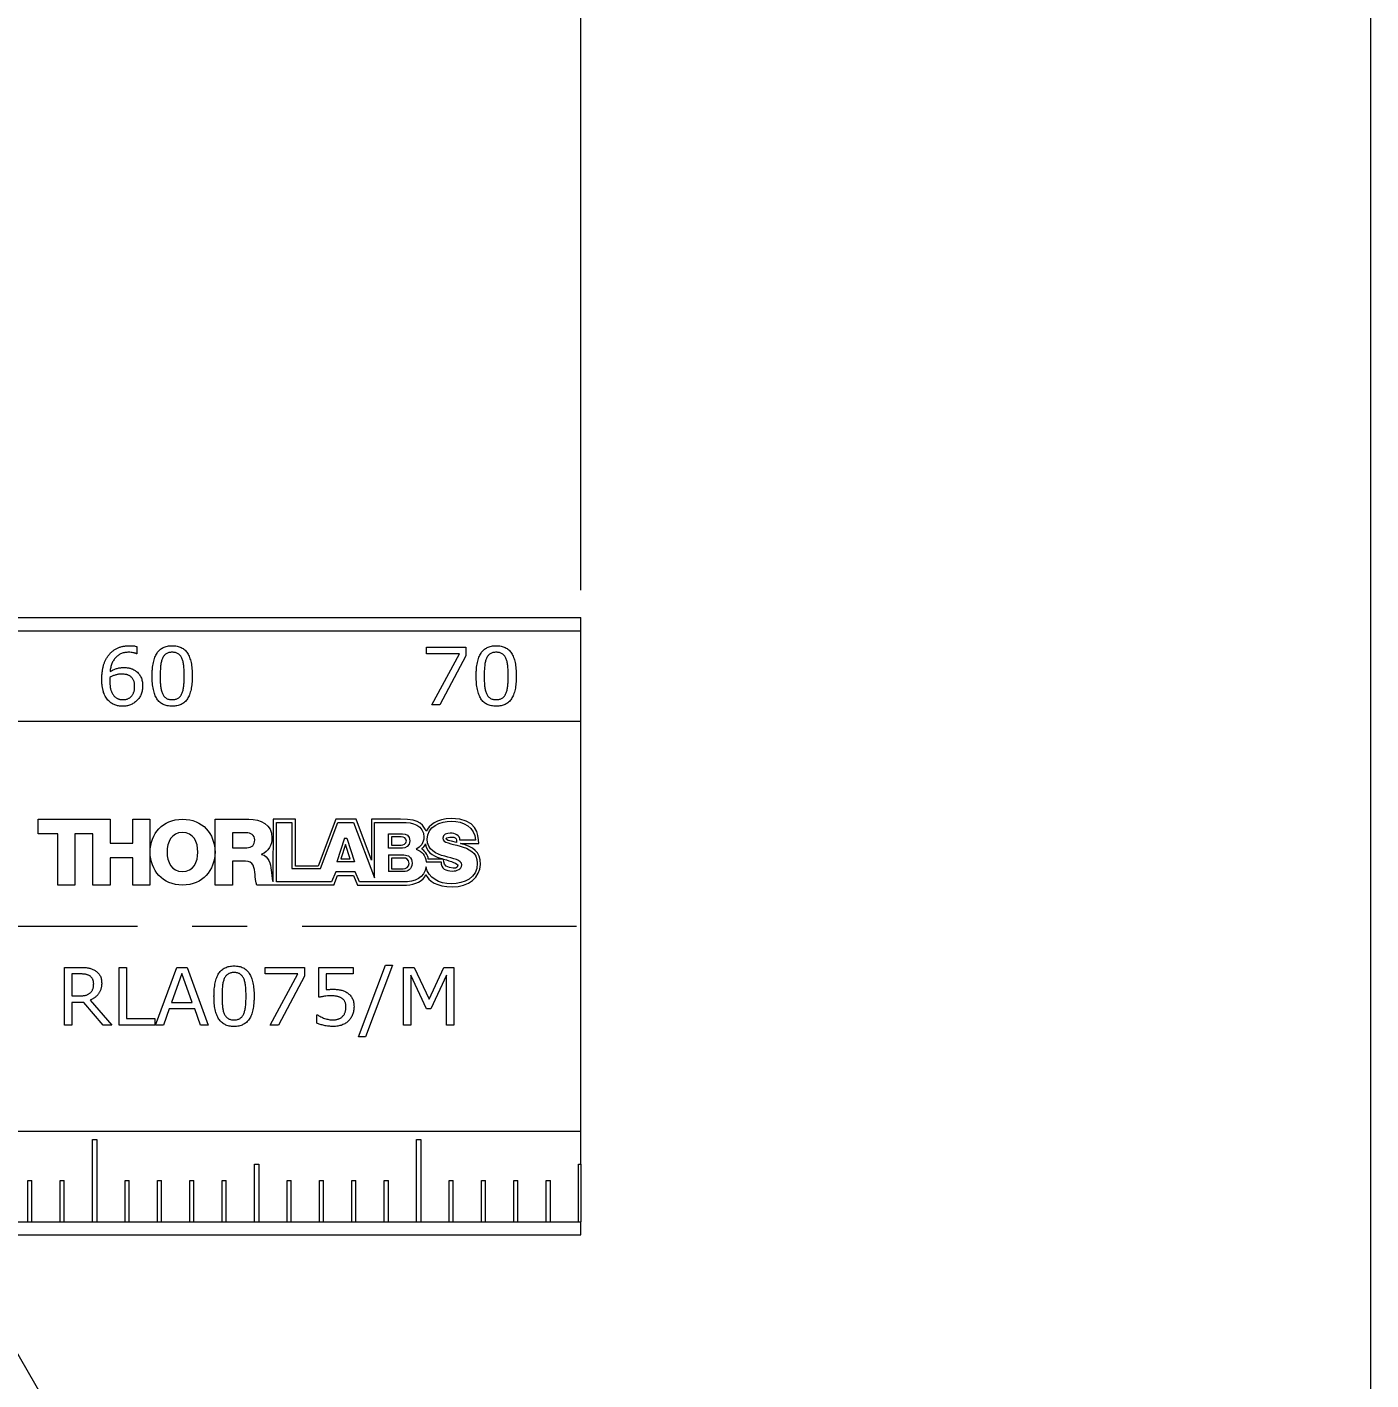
# Model space of a CAD drawing. Header units: millimetres. Extents: x 2 to 278, y 1 to 215.
# Drawn here: x 215.8 to 278, y 63.5 to 126.1 of the extents above; entities that cross this region are included whole.
import ezdxf

# ---------------------------------------------------------------- set-up
doc = ezdxf.new("R2010")
doc.units = ezdxf.units.MM
doc.linetypes.add('CENTERX2', pattern=[20.32, 12.7, -2.54, 2.54, -2.54])
doc.styles.add('SLDTEXTSTYLE0', font='TXT', dxfattribs={"width": 0.75})
doc.dimstyles.new('SLDDIMSTYLE0', dxfattribs={"dimtxt": 2.116667, "dimasz": 3.175, "dimexe": 0, "dimexo": 0.0625, "dimgap": 0.529167, "dimtad": 0, "dimtih": 1, "dimtoh": 1, "dimdec": 1, "dimlfac": 0.666667, "dimrnd": 1e-09, "dimzin": 4, "dimdsep": 46, "dimtxsty": 'SLDTEXTSTYLE0', "dimsah": 1, "dimcen": 0.09, "dimadec": 0, "dimazin": 1, "dimtfac": 1, "dimtdec": 1, "dimtofl": 0, "dimtmove": 0, "dimatfit": 3, "dimfxl": 1, "dimfrac": 2, "dimtolj": 1, "dimtzin": 12, "dimarcsym": 0})
doc.dimstyles.new('SLDDIMSTYLE1', dxfattribs={"dimtxt": 2.116667, "dimasz": 3.175, "dimexe": 0, "dimexo": 0.0625, "dimgap": 0.529167, "dimtad": 0, "dimtih": 1, "dimtoh": 1, "dimdec": 1, "dimlfac": 0.666667, "dimrnd": 1e-09, "dimzin": 12, "dimdsep": 46, "dimtxsty": 'SLDTEXTSTYLE0', "dimsah": 1, "dimcen": 0, "dimadec": 0, "dimazin": 3, "dimtfac": 1, "dimtdec": 1, "dimtofl": 0, "dimtmove": 0, "dimatfit": 3, "dimfxl": 1, "dimfrac": 2, "dimtolj": 1, "dimtzin": 12, "dimarcsym": 0})

# ---------------------------------------------------------------- blocks, each defined once
blk = doc.blocks.new('_D_2')
at = {"color": 7, "linetype": 'Continuous', "lineweight": 0}
for p, q in [((128.907, 100.072), (128.907, 134.58)), ((241.407, 100.072), (241.407, 134.58)), ((128.907, 132.802), (177.786, 132.802)), ((180.742, 132.802), (180.313, 132.802)), ((180.313, 132.802), (180.313, 129.439)), ((189.572, 132.802), (190.001, 132.802)), ((190.001, 132.802), (190.001, 129.439)), ((241.407, 132.802), (192.528, 132.802)), ((180.313, 129.439), (180.742, 129.439)), ((190.001, 129.439), (189.572, 129.439))]:
    blk.add_line(p, q, dxfattribs=at)
for points in [[(128.907, 132.802), (132.082, 132.294), (132.082, 133.31)], [(241.407, 132.802), (238.232, 133.31), (238.232, 132.294)]]:
    blk.add_solid(points, dxfattribs=at)
at = {"color": 7, "linetype": 'Continuous', "lineweight": 0, "char_height": 2.1167, "attachment_point": 1, "style": 'SLDTEXTSTYLE0'}
for s, insert in [('75.0mm', (179.775, 135.96)), ('2.95in', (181.278, 132.167))]:
    blk.add_mtext(s, dxfattribs=dict(at, insert=insert))
blk = doc.blocks.new('_D_4')
at = {"color": 7, "linetype": 'Continuous', "lineweight": 0}
for p, q in [((206.431, 80.142), (217.517, 60.941)), ((217.517, 60.941), (221.327, 60.941))]:
    blk.add_line(p, q, dxfattribs=at)
blk.add_solid([(206.431, 80.142), (207.579, 77.139), (208.458, 77.647)], dxfattribs=at)
at = {"color": 7, "linetype": 'Continuous', "lineweight": 0, "attachment_point": 1, "style": 'SLDTEXTSTYLE0'}
for s, insert, char_height in [('COUNTERBORE FOR USE WITH', (222.121, 61.987), 2.11667), ('M6 [1/4in] CAP SCREW', (222.121, 58.624), 2.11667), ('2 PLACES', (222.121, 55.261), 2.1167)]:
    blk.add_mtext(s, dxfattribs=dict(at, insert=insert, char_height=char_height))

msp = doc.modelspace()

# ---------------------------------------------------------------- linework, layer by layer
at = {"color": 7, "linetype": 'Continuous', "lineweight": 0}
for p, q in [((277.989, 0.903), (277.989, 214.645)), ((128.907, 98.802), (241.407, 98.802)), ((241.407, 98.192), (241.407, 98.802)), ((128.907, 98.192), (241.407, 98.192)), ((241.407, 94.001), (241.407, 98.192)), ((220.859, 97.126), (220.842, 97.126)), ((220.859, 97.458), (220.859, 97.126)), ((234.272, 97.43), (236.095, 97.43)), ((234.272, 97.126), (234.272, 97.43)), ((235.795, 97.126), (234.272, 97.126)), ((234.509, 94.763), (235.795, 97.126)), ((236.095, 97.43), (236.095, 97.025)), ((236.095, 97.025), (234.893, 94.763)), ((234.893, 94.763), (234.509, 94.763)), ((128.907, 94.001), (241.407, 94.001)), ((241.407, 75.027), (241.407, 94.001)), ((216.286, 89.467), (219.621, 89.467)), ((216.286, 88.784), (216.286, 89.467)), ((219.621, 89.467), (219.621, 88.357)), ((220.671, 89.467), (221.468, 89.467)), ((220.671, 88.357), (220.671, 89.467)), ((221.468, 89.467), (221.468, 86.419)), ((224.484, 89.467), (226.045, 89.467)), ((224.484, 86.419), (224.484, 89.467)), ((227.163, 89.467), (227.161, 86.562)), ((228.199, 89.467), (227.163, 89.467)), ((227.323, 86.566), (227.323, 89.316)), ((227.323, 89.316), (228.041, 89.316)), ((228.041, 89.316), (228.041, 87.188)), ((228.199, 87.296), (228.199, 89.467)), ((230.075, 89.467), (229.256, 87.296)), ((229.361, 87.188), (230.162, 89.316)), ((231.017, 89.467), (230.075, 89.467)), ((230.162, 89.316), (230.891, 89.316)), ((230.891, 89.316), (231.863, 86.752)), ((231.72, 87.569), (231.017, 89.467)), ((233.066, 89.467), (231.72, 89.467)), ((231.72, 89.467), (231.72, 87.569)), ((231.863, 86.752), (231.863, 89.316)), ((231.863, 89.316), (233.151, 89.316)), ((217.199, 88.784), (216.286, 88.784)), ((217.199, 86.419), (217.199, 88.784)), ((217.996, 88.784), (217.996, 86.419)), ((218.823, 88.784), (217.996, 88.784)), ((218.823, 86.419), (218.823, 88.784)), ((219.621, 88.357), (220.671, 88.357)), ((225.282, 88.834), (225.282, 88.147)), ((225.916, 88.834), (225.282, 88.834)), ((230.476, 88.592), (230.116, 87.491)), ((230.525, 88.302), (230.309, 87.637)), ((230.476, 88.592), (230.588, 88.592)), ((230.733, 87.637), (230.525, 88.302)), ((230.588, 88.592), (230.936, 87.491)), ((232.517, 88.797), (233.155, 88.797)), ((232.517, 88.131), (232.517, 88.797)), ((232.656, 88.651), (232.656, 88.267)), ((233.102, 88.651), (232.656, 88.651)), ((236.53, 88.49), (235.812, 88.49)), ((235.844, 88.339), (236.684, 88.342)), ((219.621, 87.674), (219.621, 86.419)), ((220.671, 87.674), (219.621, 87.674)), ((220.671, 86.419), (220.671, 87.674)), ((225.282, 88.147), (225.95, 88.147)), ((226.636, 87.845), (226.636, 87.837)), ((233.155, 88.131), (232.517, 88.131)), ((232.517, 87.813), (233.226, 87.813)), ((232.517, 87.813), (232.517, 87.045)), ((232.653, 87.67), (232.653, 87.176)), ((233.185, 87.67), (232.653, 87.67)), ((232.656, 88.267), (233.102, 88.267)), ((225.282, 87.529), (225.282, 86.419)), ((225.886, 87.529), (225.282, 87.529)), ((228.041, 87.188), (229.361, 87.188)), ((229.256, 87.296), (228.199, 87.296)), ((230.936, 87.491), (230.116, 87.491)), ((230.309, 87.637), (230.733, 87.637)), ((233.226, 87.045), (232.517, 87.045)), ((232.653, 87.176), (233.185, 87.176)), ((234.255, 87.495), (234.941, 87.495)), ((235.042, 87.623), (234.348, 87.623)), ((217.996, 86.419), (217.199, 86.419)), ((219.621, 86.419), (218.823, 86.419)), ((221.468, 86.419), (220.671, 86.419)), ((225.282, 86.419), (224.484, 86.419)), ((229.974, 86.419), (226.422, 86.419)), ((229.869, 86.566), (227.323, 86.566)), ((230.078, 87.029), (229.869, 86.566)), ((229.974, 86.419), (230.155, 86.869)), ((230.968, 87.029), (230.078, 87.029)), ((230.155, 86.869), (230.894, 86.869)), ((230.894, 86.869), (231.068, 86.419)), ((231.173, 86.562), (230.968, 87.029)), ((231.068, 86.419), (233.344, 86.419)), ((233.186, 86.562), (231.173, 86.562)), ((231.115, 79.402), (232.371, 82.711)), ((232.702, 82.711), (231.441, 79.402)), ((232.371, 82.711), (232.702, 82.711)), ((217.51, 82.609), (218.246, 82.609)), ((217.51, 79.942), (217.51, 82.609)), ((217.848, 82.305), (217.848, 81.293)), ((218.261, 82.305), (217.848, 82.305)), ((220.042, 82.609), (220.38, 82.609)), ((220.042, 79.942), (220.042, 82.609)), ((220.38, 82.609), (220.38, 80.246)), ((221.73, 79.942), (222.708, 82.609)), ((222.946, 82.329), (222.462, 80.989)), ((222.708, 82.609), (223.183, 82.609)), ((223.427, 80.989), (222.946, 82.329)), ((223.183, 82.609), (224.161, 79.942)), ((226.794, 82.609), (228.617, 82.609)), ((226.794, 82.305), (226.794, 82.609)), ((228.317, 82.305), (226.794, 82.305)), ((227.03, 79.942), (228.317, 82.305)), ((228.617, 82.204), (227.414, 79.942)), ((228.617, 82.609), (228.617, 82.204)), ((229.292, 82.609), (230.879, 82.609)), ((229.292, 81.225), (229.292, 82.609)), ((229.63, 82.305), (229.63, 81.582)), ((230.879, 82.305), (229.63, 82.305)), ((230.879, 82.609), (230.879, 82.305)), ((233.208, 82.609), (233.695, 82.609)), ((233.208, 79.942), (233.208, 82.609)), ((233.546, 82.242), (233.546, 79.942)), ((234.267, 80.685), (233.546, 82.242)), ((233.695, 82.609), (234.392, 81.131)), ((234.392, 81.131), (235.065, 82.609)), ((235.2, 82.242), (234.474, 80.685)), ((235.065, 82.609), (235.538, 82.609)), ((235.2, 79.942), (235.2, 82.242)), ((235.538, 82.609), (235.538, 79.942)), ((217.848, 81.293), (218.203, 81.293)), ((217.848, 80.989), (217.848, 79.942)), ((218.405, 80.989), (217.848, 80.989)), ((219.298, 79.942), (218.405, 80.989)), ((218.699, 81.095), (219.705, 79.942)), ((222.462, 80.989), (223.427, 80.989)), ((220.38, 80.246), (221.696, 80.246)), ((221.696, 80.246), (221.696, 79.942)), ((222.353, 80.685), (222.09, 79.942)), ((223.538, 80.685), (222.353, 80.685)), ((223.801, 79.942), (223.538, 80.685)), ((229.191, 80.415), (229.216, 80.415)), ((229.191, 80.033), (229.191, 80.415)), ((234.474, 80.685), (234.267, 80.685)), ((217.848, 79.942), (217.51, 79.942)), ((219.705, 79.942), (219.298, 79.942)), ((221.696, 79.942), (220.042, 79.942)), ((222.09, 79.942), (221.73, 79.942)), ((224.161, 79.942), (223.801, 79.942)), ((227.414, 79.942), (227.03, 79.942)), ((233.546, 79.942), (233.208, 79.942)), ((235.538, 79.942), (235.2, 79.942)), ((231.441, 79.402), (231.115, 79.402)), ((128.907, 75.027), (241.407, 75.027)), ((218.812, 74.646), (219.002, 74.646)), ((218.812, 70.836), (218.812, 74.646)), ((219.002, 74.646), (219.002, 70.836)), ((233.812, 74.646), (234.002, 74.646)), ((233.812, 70.836), (233.812, 74.646)), ((234.002, 74.646), (234.002, 70.836)), ((241.407, 73.503), (241.407, 75.027)), ((226.312, 73.503), (226.502, 73.503)), ((226.312, 70.836), (226.312, 73.503)), ((226.502, 73.503), (226.502, 70.836)), ((241.312, 73.503), (241.407, 73.503)), ((241.312, 70.836), (241.312, 73.503)), ((241.407, 73.503), (241.407, 70.836)), ((215.812, 72.741), (216.002, 72.741)), ((215.812, 70.836), (215.812, 72.741)), ((216.002, 70.836), (216.002, 72.741)), ((217.312, 72.741), (217.502, 72.741)), ((217.312, 70.836), (217.312, 72.741)), ((217.502, 70.836), (217.502, 72.741)), ((220.312, 72.741), (220.502, 72.741)), ((220.312, 70.836), (220.312, 72.741)), ((220.502, 70.836), (220.502, 72.741)), ((221.812, 72.741), (222.002, 72.741)), ((221.812, 70.836), (221.812, 72.741)), ((222.002, 70.836), (222.002, 72.741)), ((223.312, 72.741), (223.502, 72.741)), ((223.312, 70.836), (223.312, 72.741)), ((223.502, 70.836), (223.502, 72.741)), ((224.812, 72.741), (225.002, 72.741)), ((224.812, 70.836), (224.812, 72.741)), ((225.002, 70.836), (225.002, 72.741)), ((227.812, 72.741), (228.002, 72.741)), ((227.812, 70.836), (227.812, 72.741)), ((228.002, 70.836), (228.002, 72.741)), ((229.312, 72.741), (229.502, 72.741)), ((229.312, 70.836), (229.312, 72.741)), ((229.502, 70.836), (229.502, 72.741)), ((230.812, 72.741), (231.002, 72.741)), ((230.812, 70.836), (230.812, 72.741)), ((231.002, 70.836), (231.002, 72.741)), ((232.312, 72.741), (232.502, 72.741)), ((232.312, 70.836), (232.312, 72.741)), ((232.502, 70.836), (232.502, 72.741)), ((235.312, 72.741), (235.502, 72.741)), ((235.312, 70.836), (235.312, 72.741)), ((235.502, 70.836), (235.502, 72.741)), ((236.812, 72.741), (237.002, 72.741)), ((236.812, 70.836), (236.812, 72.741)), ((237.002, 70.836), (237.002, 72.741)), ((238.312, 72.741), (238.502, 72.741)), ((238.312, 70.836), (238.312, 72.741)), ((238.502, 70.836), (238.502, 72.741)), ((239.812, 72.741), (240.002, 72.741)), ((239.812, 70.836), (239.812, 72.741)), ((240.002, 70.836), (240.002, 72.741)), ((214.502, 70.836), (215.812, 70.836)), ((215.812, 70.836), (216.002, 70.836)), ((216.002, 70.836), (217.312, 70.836)), ((217.312, 70.836), (217.502, 70.836)), ((217.502, 70.836), (218.812, 70.836)), ((218.812, 70.836), (219.002, 70.836)), ((219.002, 70.836), (220.312, 70.836)), ((220.312, 70.836), (220.502, 70.836)), ((220.502, 70.836), (221.812, 70.836)), ((221.812, 70.836), (222.002, 70.836)), ((222.002, 70.836), (223.312, 70.836)), ((223.312, 70.836), (223.502, 70.836)), ((223.502, 70.836), (224.812, 70.836)), ((224.812, 70.836), (225.002, 70.836)), ((225.002, 70.836), (226.312, 70.836)), ((226.312, 70.836), (226.502, 70.836)), ((226.502, 70.836), (227.812, 70.836)), ((227.812, 70.836), (228.002, 70.836)), ((228.002, 70.836), (229.312, 70.836)), ((229.312, 70.836), (229.502, 70.836)), ((229.502, 70.836), (230.812, 70.836)), ((230.812, 70.836), (231.002, 70.836)), ((231.002, 70.836), (232.312, 70.836)), ((232.312, 70.836), (232.502, 70.836)), ((232.502, 70.836), (233.812, 70.836)), ((233.812, 70.836), (234.002, 70.836)), ((234.002, 70.836), (235.312, 70.836)), ((235.312, 70.836), (235.502, 70.836)), ((235.502, 70.836), (236.812, 70.836)), ((236.812, 70.836), (237.002, 70.836)), ((237.002, 70.836), (238.312, 70.836)), ((238.312, 70.836), (238.502, 70.836)), ((238.502, 70.836), (239.812, 70.836)), ((239.812, 70.836), (240.002, 70.836)), ((240.002, 70.836), (241.312, 70.836)), ((241.312, 70.836), (241.407, 70.836)), ((241.407, 70.227), (241.407, 70.836)), ((128.907, 70.227), (241.407, 70.227))]:
    msp.add_line(p, q, dxfattribs=at)
at = {"color": 7, "linetype": 'CENTERX2', "lineweight": 0}
msp.add_line((126.907, 84.514), (243.407, 84.514), dxfattribs=at)
at = {"color": 7, "linetype": 'Continuous', "lineweight": 0}
for points, knots in [([(219.238, 95.936), (219.239, 95.994), (219.241, 96.107), (219.256, 96.271), (219.278, 96.425), (219.311, 96.57), (219.355, 96.705), (219.41, 96.833), (219.476, 96.953), (219.529, 97.027), (219.556, 97.063)], [0, 0, 0, 0, 0.145951, 0.283525, 0.41408, 0.537518, 0.656078, 0.772125, 0.886307, 1, 1, 1, 1]), ([(219.556, 97.063), (219.583, 97.096), (219.637, 97.162), (219.734, 97.247), (219.842, 97.322), (219.94, 97.375), (220.023, 97.411), (220.089, 97.433), (220.158, 97.454), (220.229, 97.469), (220.303, 97.482), (220.379, 97.491), (220.458, 97.497), (220.511, 97.498), (220.538, 97.498)], [0, 0, 0, 0, 0.114787, 0.229803, 0.346445, 0.466768, 0.528506, 0.591253, 0.654928, 0.720409, 0.787199, 0.856326, 0.927068, 1, 1, 1, 1]), ([(220.488, 97.194), (220.457, 97.193), (220.397, 97.192), (220.309, 97.18), (220.225, 97.161), (220.147, 97.135), (220.073, 97.1), (220.004, 97.058), (219.94, 97.009), (219.881, 96.952), (219.827, 96.889), (219.779, 96.82), (219.737, 96.745), (219.702, 96.666), (219.672, 96.581), (219.647, 96.49), (219.629, 96.395), (219.622, 96.329), (219.619, 96.296)], [0, 0, 0, 0, 0.066364, 0.130189, 0.191223, 0.250417, 0.308561, 0.366202, 0.424029, 0.482984, 0.542661, 0.602573, 0.663485, 0.726235, 0.790594, 0.857693, 0.927104, 1, 1, 1, 1]), ([(220.842, 97.126), (220.832, 97.131), (220.812, 97.14), (220.777, 97.151), (220.737, 97.162), (220.674, 97.177), (220.591, 97.191), (220.522, 97.193), (220.488, 97.194)], [0, 0, 0, 0, 0.084171, 0.184143, 0.300418, 0.433639, 0.71554, 1, 1, 1, 1]), ([(220.538, 97.498), (220.555, 97.498), (220.587, 97.497), (220.634, 97.496), (220.675, 97.493), (220.726, 97.489), (220.787, 97.478), (220.835, 97.464), (220.859, 97.458)], [0, 0, 0, 0, 0.1560357, 0.2975195, 0.4277959, 0.5437506, 0.7682046, 1, 1, 1, 1]), ([(221.568, 96.095), (221.569, 96.153), (221.57, 96.265), (221.581, 96.427), (221.597, 96.577), (221.622, 96.716), (221.653, 96.843), (221.692, 96.959), (221.738, 97.062), (221.79, 97.155), (221.851, 97.236), (221.919, 97.307), (221.997, 97.365), (222.081, 97.415), (222.174, 97.452), (222.275, 97.478), (222.383, 97.495), (222.458, 97.497), (222.496, 97.498)], [0, 0, 0, 0, 0.090625, 0.17535, 0.254088, 0.327393, 0.395789, 0.459102, 0.517906, 0.573174, 0.625499, 0.676328, 0.726617, 0.777206, 0.828961, 0.882801, 0.939626, 1, 1, 1, 1]), ([(222.496, 97.194), (222.469, 97.193), (222.418, 97.192), (222.344, 97.178), (222.278, 97.156), (222.218, 97.125), (222.165, 97.085), (222.119, 97.035), (222.077, 96.978), (222.056, 96.934), (222.045, 96.912)], [0, 0, 0, 0, 0.141373, 0.271633, 0.394112, 0.510434, 0.625792, 0.743398, 0.867888, 1, 1, 1, 1]), ([(222.496, 97.498), (222.535, 97.497), (222.611, 97.495), (222.72, 97.478), (222.821, 97.451), (222.915, 97.413), (223, 97.364), (223.076, 97.303), (223.145, 97.232), (223.205, 97.15), (223.257, 97.056), (223.302, 96.952), (223.34, 96.836), (223.372, 96.71), (223.395, 96.573), (223.413, 96.425), (223.422, 96.265), (223.424, 96.155), (223.425, 96.098)], [0, 0, 0, 0, 0.061032, 0.118504, 0.173116, 0.225322, 0.276001, 0.32667, 0.377985, 0.430681, 0.486391, 0.54544, 0.608778, 0.67676, 0.749332, 0.827388, 0.910869, 1, 1, 1, 1]), ([(222.945, 96.915), (222.934, 96.937), (222.913, 96.979), (222.873, 97.037), (222.826, 97.085), (222.775, 97.125), (222.716, 97.157), (222.649, 97.179), (222.575, 97.192), (222.523, 97.193), (222.496, 97.194)], [0, 0, 0, 0, 0.130246, 0.252579, 0.370446, 0.485239, 0.600835, 0.723405, 0.855628, 1, 1, 1, 1]), ([(236.568, 96.095), (236.569, 96.153), (236.57, 96.265), (236.581, 96.427), (236.597, 96.577), (236.622, 96.716), (236.653, 96.843), (236.692, 96.959), (236.738, 97.062), (236.79, 97.155), (236.851, 97.236), (236.919, 97.307), (236.997, 97.365), (237.081, 97.415), (237.174, 97.452), (237.275, 97.478), (237.383, 97.495), (237.458, 97.497), (237.496, 97.498)], [0, 0, 0, 0, 0.0906251, 0.1753502, 0.2540883, 0.3273932, 0.3957891, 0.4591016, 0.5179057, 0.5731742, 0.625499, 0.6763276, 0.726617, 0.7772063, 0.8289606, 0.8828006, 0.9396259, 1, 1, 1, 1]), ([(237.496, 97.194), (237.469, 97.193), (237.418, 97.192), (237.344, 97.178), (237.278, 97.156), (237.218, 97.125), (237.165, 97.085), (237.119, 97.035), (237.077, 96.978), (237.056, 96.934), (237.045, 96.912)], [0, 0, 0, 0, 0.1413728, 0.2716333, 0.3941116, 0.5104341, 0.6257923, 0.7433981, 0.8678884, 1, 1, 1, 1]), ([(237.496, 97.498), (237.535, 97.497), (237.611, 97.495), (237.72, 97.478), (237.821, 97.451), (237.915, 97.413), (238, 97.364), (238.076, 97.303), (238.145, 97.232), (238.205, 97.15), (238.257, 97.056), (238.302, 96.952), (238.34, 96.836), (238.372, 96.71), (238.395, 96.573), (238.413, 96.425), (238.422, 96.265), (238.424, 96.155), (238.425, 96.098)], [0, 0, 0, 0, 0.061032, 0.118504, 0.173116, 0.225322, 0.276001, 0.32667, 0.377985, 0.430681, 0.486391, 0.54544, 0.608778, 0.67676, 0.749332, 0.827388, 0.910869, 1, 1, 1, 1]), ([(237.945, 96.915), (237.934, 96.937), (237.913, 96.979), (237.873, 97.037), (237.826, 97.085), (237.775, 97.125), (237.716, 97.157), (237.649, 97.179), (237.575, 97.192), (237.523, 97.193), (237.496, 97.194)], [0, 0, 0, 0, 0.130246, 0.252579, 0.370446, 0.485239, 0.600835, 0.723405, 0.855628, 1, 1, 1, 1]), ([(219.619, 96.296), (219.643, 96.311), (219.692, 96.34), (219.766, 96.377), (219.84, 96.411), (219.914, 96.438), (219.99, 96.46), (220.072, 96.474), (220.159, 96.483), (220.219, 96.484), (220.25, 96.485)], [0, 0, 0, 0, 0.1290102, 0.2538444, 0.373854, 0.4898595, 0.6069426, 0.7311377, 0.861144, 1, 1, 1, 1]), ([(220.25, 96.485), (220.278, 96.485), (220.331, 96.484), (220.408, 96.478), (220.48, 96.468), (220.549, 96.454), (220.615, 96.434), (220.681, 96.405), (220.748, 96.369), (220.791, 96.34), (220.814, 96.325)], [0, 0, 0, 0, 0.137904, 0.267292, 0.389519, 0.504078, 0.617844, 0.738175, 0.864703, 1, 1, 1, 1]), ([(222.045, 96.912), (222.035, 96.888), (222.014, 96.838), (221.992, 96.756), (221.974, 96.664), (221.96, 96.562), (221.951, 96.453), (221.944, 96.338), (221.94, 96.218), (221.94, 96.137), (221.939, 96.095)], [0, 0, 0, 0, 0.092932, 0.195517, 0.308519, 0.432509, 0.565434, 0.704477, 0.849094, 1, 1, 1, 1]), ([(223.053, 96.098), (223.053, 96.142), (223.052, 96.228), (223.048, 96.351), (223.041, 96.465), (223.032, 96.571), (223.019, 96.669), (222.999, 96.758), (222.976, 96.84), (222.955, 96.89), (222.945, 96.915)], [0, 0, 0, 0, 0.159651, 0.308566, 0.446193, 0.573969, 0.692158, 0.802057, 0.904099, 1, 1, 1, 1]), ([(237.045, 96.912), (237.035, 96.888), (237.014, 96.838), (236.992, 96.756), (236.974, 96.664), (236.96, 96.562), (236.951, 96.453), (236.944, 96.338), (236.94, 96.218), (236.94, 96.137), (236.939, 96.095)], [0, 0, 0, 0, 0.092932, 0.195517, 0.308519, 0.432509, 0.565434, 0.704477, 0.849094, 1, 1, 1, 1]), ([(238.053, 96.098), (238.053, 96.142), (238.052, 96.228), (238.048, 96.351), (238.041, 96.465), (238.032, 96.571), (238.019, 96.669), (237.999, 96.758), (237.976, 96.84), (237.955, 96.89), (237.945, 96.915)], [0, 0, 0, 0, 0.159651, 0.308566, 0.446193, 0.573969, 0.692158, 0.802057, 0.904099, 1, 1, 1, 1]), ([(219.56, 94.94), (219.535, 94.966), (219.484, 95.02), (219.42, 95.115), (219.365, 95.222), (219.327, 95.319), (219.302, 95.402), (219.285, 95.469), (219.271, 95.539), (219.259, 95.612), (219.249, 95.689), (219.243, 95.768), (219.239, 95.851), (219.239, 95.907), (219.238, 95.936)], [0, 0, 0, 0, 0.101558, 0.206859, 0.3182337, 0.4357952, 0.497938, 0.5617847, 0.6284372, 0.6970688, 0.768829, 0.8432233, 0.91994, 1, 1, 1, 1]), ([(219.617, 96.033), (219.616, 96.02), (219.614, 95.995), (219.611, 95.955), (219.61, 95.912), (219.61, 95.881), (219.61, 95.864)], [0, 0, 0, 0, 0.233166, 0.453954, 0.69909, 1, 1, 1, 1]), ([(219.61, 95.864), (219.61, 95.841), (219.61, 95.795), (219.613, 95.73), (219.617, 95.668), (219.623, 95.61), (219.632, 95.556), (219.641, 95.505), (219.653, 95.458), (219.671, 95.401), (219.697, 95.337), (219.734, 95.267), (219.776, 95.205), (219.809, 95.17), (219.826, 95.153)], [0, 0, 0, 0, 0.090565, 0.177041, 0.258106, 0.334595, 0.406648, 0.474165, 0.537538, 0.597002, 0.707395, 0.810677, 0.907514, 1, 1, 1, 1]), ([(220.162, 96.181), (220.137, 96.181), (220.088, 96.18), (220.017, 96.173), (219.948, 96.162), (219.882, 96.146), (219.816, 96.125), (219.75, 96.099), (219.683, 96.069), (219.639, 96.046), (219.617, 96.033)], [0, 0, 0, 0, 0.129336, 0.254579, 0.376184, 0.494894, 0.614051, 0.738035, 0.866584, 1, 1, 1, 1]), ([(220.549, 96.087), (220.535, 96.096), (220.508, 96.114), (220.464, 96.136), (220.417, 96.152), (220.351, 96.168), (220.266, 96.178), (220.197, 96.18), (220.162, 96.181)], [0, 0, 0, 0, 0.12177, 0.242343, 0.363862, 0.487066, 0.739247, 1, 1, 1, 1]), ([(220.758, 95.618), (220.757, 95.645), (220.756, 95.696), (220.747, 95.77), (220.732, 95.836), (220.711, 95.896), (220.682, 95.951), (220.645, 96), (220.601, 96.047), (220.567, 96.074), (220.549, 96.087)], [0, 0, 0, 0, 0.149638, 0.287391, 0.413619, 0.529682, 0.641884, 0.755797, 0.874792, 1, 1, 1, 1]), ([(220.814, 96.325), (220.839, 96.306), (220.888, 96.268), (220.952, 96.2), (221.007, 96.126), (221.051, 96.044), (221.087, 95.954), (221.111, 95.854), (221.127, 95.746), (221.128, 95.671), (221.129, 95.632)], [0, 0, 0, 0, 0.118702, 0.235348, 0.35039, 0.467038, 0.587685, 0.715902, 0.85292, 1, 1, 1, 1]), ([(222.496, 94.696), (222.457, 94.697), (222.382, 94.698), (222.272, 94.715), (222.171, 94.742), (222.078, 94.78), (221.993, 94.827), (221.916, 94.887), (221.848, 94.958), (221.788, 95.039), (221.736, 95.132), (221.69, 95.236), (221.653, 95.351), (221.622, 95.478), (221.597, 95.616), (221.58, 95.765), (221.57, 95.926), (221.569, 96.038), (221.568, 96.095)], [0, 0, 0, 0, 0.060973, 0.118388, 0.172874, 0.22467, 0.275401, 0.32568, 0.376549, 0.428972, 0.484148, 0.542887, 0.606162, 0.674011, 0.747103, 0.82563, 0.909854, 1, 1, 1, 1]), ([(221.939, 96.095), (221.939, 96.05), (221.94, 95.964), (221.943, 95.841), (221.95, 95.729), (221.958, 95.628), (221.97, 95.535), (221.988, 95.448), (222.011, 95.365), (222.032, 95.313), (222.043, 95.288)], [0, 0, 0, 0, 0.164101, 0.31475, 0.45075, 0.57345, 0.686482, 0.794892, 0.899373, 1, 1, 1, 1]), ([(223.425, 96.098), (223.424, 96.04), (223.423, 95.927), (223.412, 95.764), (223.395, 95.612), (223.37, 95.473), (223.338, 95.346), (223.3, 95.23), (223.255, 95.127), (223.201, 95.035), (223.14, 94.955), (223.071, 94.885), (222.995, 94.826), (222.91, 94.778), (222.817, 94.741), (222.717, 94.715), (222.609, 94.698), (222.535, 94.697), (222.496, 94.696)], [0, 0, 0, 0, 0.0914137, 0.1766536, 0.2561798, 0.3297258, 0.3981607, 0.4611863, 0.5199664, 0.5748745, 0.6271243, 0.6775398, 0.7275903, 0.7778855, 0.8296186, 0.8834366, 0.9399256, 1, 1, 1, 1]), ([(222.946, 95.282), (222.956, 95.307), (222.977, 95.359), (223, 95.442), (223.018, 95.531), (223.032, 95.627), (223.042, 95.731), (223.048, 95.845), (223.052, 95.968), (223.053, 96.054), (223.053, 96.098)], [0, 0, 0, 0, 0.097892, 0.201849, 0.31108, 0.427473, 0.552815, 0.689917, 0.838949, 1, 1, 1, 1]), ([(237.496, 94.696), (237.457, 94.697), (237.382, 94.698), (237.272, 94.715), (237.171, 94.742), (237.078, 94.78), (236.993, 94.827), (236.916, 94.887), (236.848, 94.958), (236.788, 95.039), (236.736, 95.132), (236.69, 95.236), (236.653, 95.351), (236.622, 95.478), (236.597, 95.616), (236.58, 95.765), (236.57, 95.926), (236.569, 96.038), (236.568, 96.095)], [0, 0, 0, 0, 0.060973, 0.118388, 0.172874, 0.22467, 0.275401, 0.32568, 0.376549, 0.428972, 0.484148, 0.542887, 0.606162, 0.674011, 0.747103, 0.82563, 0.909854, 1, 1, 1, 1]), ([(236.939, 96.095), (236.939, 96.05), (236.94, 95.964), (236.943, 95.841), (236.95, 95.729), (236.958, 95.628), (236.97, 95.535), (236.988, 95.448), (237.011, 95.365), (237.032, 95.313), (237.043, 95.288)], [0, 0, 0, 0, 0.164101, 0.31475, 0.45075, 0.57345, 0.686482, 0.794892, 0.899373, 1, 1, 1, 1]), ([(238.425, 96.098), (238.424, 96.04), (238.423, 95.927), (238.412, 95.764), (238.395, 95.612), (238.37, 95.473), (238.338, 95.346), (238.3, 95.23), (238.255, 95.127), (238.201, 95.035), (238.14, 94.955), (238.071, 94.885), (237.995, 94.826), (237.91, 94.778), (237.817, 94.741), (237.717, 94.715), (237.609, 94.698), (237.535, 94.697), (237.496, 94.696)], [0, 0, 0, 0, 0.091414, 0.176654, 0.25618, 0.329726, 0.398161, 0.461186, 0.519966, 0.574874, 0.627124, 0.67754, 0.72759, 0.777885, 0.829619, 0.883437, 0.939926, 1, 1, 1, 1]), ([(237.946, 95.282), (237.956, 95.307), (237.977, 95.359), (238, 95.442), (238.018, 95.531), (238.032, 95.627), (238.042, 95.731), (238.048, 95.845), (238.052, 95.968), (238.053, 96.054), (238.053, 96.098)], [0, 0, 0, 0, 0.097892, 0.201849, 0.31108, 0.427473, 0.552815, 0.689917, 0.838949, 1, 1, 1, 1]), ([(221.129, 95.632), (221.128, 95.598), (221.127, 95.532), (221.114, 95.436), (221.092, 95.344), (221.064, 95.256), (221.025, 95.174), (220.979, 95.096), (220.924, 95.024), (220.862, 94.956), (220.793, 94.896), (220.72, 94.842), (220.643, 94.797), (220.563, 94.759), (220.478, 94.731), (220.39, 94.71), (220.298, 94.698), (220.235, 94.697), (220.203, 94.696)], [0, 0, 0, 0, 0.068461, 0.134559, 0.198149, 0.260435, 0.321641, 0.382506, 0.44439, 0.506979, 0.569643, 0.630597, 0.690789, 0.750719, 0.811194, 0.872261, 0.935117, 1, 1, 1, 1]), ([(220.207, 95), (220.228, 95), (220.269, 95.001), (220.328, 95.008), (220.384, 95.021), (220.436, 95.038), (220.485, 95.061), (220.531, 95.088), (220.573, 95.121), (220.611, 95.159), (220.646, 95.201), (220.676, 95.248), (220.701, 95.299), (220.722, 95.354), (220.738, 95.414), (220.75, 95.478), (220.757, 95.547), (220.757, 95.594), (220.758, 95.618)], [0, 0, 0, 0, 0.066273, 0.129609, 0.190047, 0.248604, 0.305353, 0.361746, 0.418098, 0.475239, 0.53308, 0.591913, 0.65214, 0.714466, 0.780216, 0.849779, 0.922531, 1, 1, 1, 1]), ([(222.043, 95.288), (222.053, 95.265), (222.073, 95.222), (222.112, 95.163), (222.157, 95.114), (222.209, 95.071), (222.269, 95.039), (222.337, 95.016), (222.414, 95.002), (222.468, 95), (222.496, 95)], [0, 0, 0, 0, 0.127933, 0.248979, 0.364498, 0.478623, 0.594752, 0.717986, 0.852152, 1, 1, 1, 1]), ([(222.496, 95), (222.523, 95), (222.575, 95.002), (222.649, 95.015), (222.715, 95.037), (222.776, 95.068), (222.829, 95.108), (222.875, 95.158), (222.916, 95.215), (222.936, 95.259), (222.946, 95.282)], [0, 0, 0, 0, 0.141458, 0.272712, 0.395264, 0.512481, 0.627909, 0.745586, 0.869079, 1, 1, 1, 1]), ([(237.043, 95.288), (237.053, 95.265), (237.073, 95.222), (237.112, 95.163), (237.157, 95.114), (237.209, 95.071), (237.269, 95.039), (237.337, 95.016), (237.414, 95.002), (237.468, 95), (237.496, 95)], [0, 0, 0, 0, 0.127933, 0.248979, 0.364498, 0.478623, 0.594752, 0.717986, 0.852152, 1, 1, 1, 1]), ([(237.496, 95), (237.523, 95), (237.575, 95.002), (237.649, 95.015), (237.715, 95.037), (237.776, 95.068), (237.829, 95.108), (237.875, 95.158), (237.916, 95.215), (237.936, 95.259), (237.946, 95.282)], [0, 0, 0, 0, 0.141458, 0.272712, 0.395264, 0.512481, 0.627909, 0.745586, 0.869079, 1, 1, 1, 1]), ([(220.203, 94.696), (220.171, 94.696), (220.108, 94.698), (220.016, 94.709), (219.928, 94.729), (219.845, 94.756), (219.766, 94.79), (219.692, 94.832), (219.623, 94.882), (219.581, 94.92), (219.56, 94.94)], [0, 0, 0, 0, 0.1367258, 0.2676666, 0.3946416, 0.5178854, 0.6385676, 0.7585829, 0.878354, 1, 1, 1, 1]), ([(219.826, 95.153), (219.839, 95.141), (219.866, 95.116), (219.909, 95.083), (219.954, 95.057), (220.001, 95.036), (220.05, 95.019), (220.1, 95.008), (220.153, 95.001), (220.189, 95), (220.207, 95)], [0, 0, 0, 0, 0.131654, 0.258131, 0.381135, 0.501705, 0.622796, 0.745641, 0.870184, 1, 1, 1, 1]), ([(224.431, 81.274), (224.432, 81.332), (224.433, 81.444), (224.444, 81.606), (224.461, 81.756), (224.485, 81.895), (224.517, 82.022), (224.555, 82.138), (224.601, 82.241), (224.653, 82.334), (224.714, 82.415), (224.782, 82.486), (224.86, 82.545), (224.944, 82.594), (225.037, 82.631), (225.138, 82.657), (225.246, 82.674), (225.321, 82.676), (225.359, 82.677)], [0, 0, 0, 0, 0.090625, 0.17535, 0.254088, 0.327393, 0.395789, 0.459102, 0.517906, 0.573174, 0.625499, 0.676328, 0.726617, 0.777206, 0.828961, 0.882801, 0.939626, 1, 1, 1, 1]), ([(225.359, 82.677), (225.398, 82.676), (225.474, 82.674), (225.583, 82.658), (225.685, 82.63), (225.778, 82.592), (225.863, 82.543), (225.939, 82.482), (226.008, 82.411), (226.068, 82.329), (226.12, 82.235), (226.166, 82.131), (226.203, 82.016), (226.235, 81.889), (226.258, 81.752), (226.276, 81.604), (226.285, 81.444), (226.287, 81.334), (226.288, 81.277)], [0, 0, 0, 0, 0.0610324, 0.1185041, 0.1731157, 0.2253216, 0.2760008, 0.3266701, 0.377985, 0.4306815, 0.4863913, 0.5454405, 0.6087782, 0.6767602, 0.749332, 0.8273877, 0.910869, 1, 1, 1, 1]), ([(218.246, 82.609), (218.284, 82.609), (218.357, 82.608), (218.461, 82.603), (218.556, 82.592), (218.641, 82.579), (218.72, 82.56), (218.794, 82.534), (218.864, 82.504), (218.907, 82.478), (218.929, 82.465)], [0, 0, 0, 0, 0.1610625, 0.3089054, 0.4423639, 0.5632137, 0.6760455, 0.7856792, 0.8934724, 1, 1, 1, 1]), ([(218.689, 82.212), (218.675, 82.22), (218.649, 82.237), (218.605, 82.257), (218.557, 82.273), (218.506, 82.286), (218.451, 82.295), (218.392, 82.301), (218.328, 82.305), (218.284, 82.305), (218.261, 82.305)], [0, 0, 0, 0, 0.105424, 0.212675, 0.325637, 0.443067, 0.566952, 0.701804, 0.84571, 1, 1, 1, 1]), ([(218.861, 81.857), (218.86, 81.875), (218.859, 81.912), (218.852, 81.965), (218.839, 82.015), (218.822, 82.061), (218.798, 82.105), (218.768, 82.145), (218.732, 82.181), (218.703, 82.201), (218.689, 82.212)], [0, 0, 0, 0, 0.135675, 0.264775, 0.388812, 0.508973, 0.626827, 0.746498, 0.870357, 1, 1, 1, 1]), ([(218.929, 82.465), (218.952, 82.449), (218.997, 82.418), (219.056, 82.362), (219.11, 82.301), (219.154, 82.233), (219.19, 82.157), (219.214, 82.072), (219.23, 81.978), (219.231, 81.912), (219.232, 81.878)], [0, 0, 0, 0, 0.120468, 0.237916, 0.353453, 0.468971, 0.587832, 0.714804, 0.851369, 1, 1, 1, 1]), ([(224.908, 82.091), (224.898, 82.067), (224.877, 82.017), (224.855, 81.935), (224.837, 81.843), (224.823, 81.741), (224.814, 81.632), (224.808, 81.517), (224.803, 81.398), (224.803, 81.316), (224.802, 81.274)], [0, 0, 0, 0, 0.092932, 0.195517, 0.308519, 0.432509, 0.565434, 0.704477, 0.849094, 1, 1, 1, 1]), ([(225.359, 82.373), (225.333, 82.372), (225.281, 82.371), (225.207, 82.358), (225.141, 82.336), (225.081, 82.304), (225.028, 82.264), (224.982, 82.215), (224.94, 82.157), (224.919, 82.113), (224.908, 82.091)], [0, 0, 0, 0, 0.141373, 0.271633, 0.394112, 0.510434, 0.625792, 0.743398, 0.867888, 1, 1, 1, 1]), ([(225.808, 82.094), (225.797, 82.116), (225.776, 82.158), (225.736, 82.216), (225.689, 82.264), (225.638, 82.305), (225.579, 82.336), (225.513, 82.358), (225.438, 82.371), (225.386, 82.372), (225.359, 82.373)], [0, 0, 0, 0, 0.130246, 0.252579, 0.370446, 0.485239, 0.600835, 0.723405, 0.855628, 1, 1, 1, 1]), ([(225.916, 81.277), (225.916, 81.322), (225.915, 81.407), (225.911, 81.53), (225.905, 81.644), (225.895, 81.75), (225.882, 81.848), (225.862, 81.937), (225.839, 82.019), (225.818, 82.07), (225.808, 82.094)], [0, 0, 0, 0, 0.159651, 0.308566, 0.446193, 0.573969, 0.692158, 0.802057, 0.904099, 1, 1, 1, 1]), ([(218.203, 81.293), (218.23, 81.293), (218.282, 81.294), (218.357, 81.299), (218.427, 81.309), (218.492, 81.321), (218.553, 81.339), (218.609, 81.363), (218.659, 81.395), (218.689, 81.42), (218.704, 81.433)], [0, 0, 0, 0, 0.151346, 0.293098, 0.424835, 0.548951, 0.66564, 0.778996, 0.88958, 1, 1, 1, 1]), ([(219.232, 81.878), (219.232, 81.854), (219.231, 81.807), (219.224, 81.739), (219.213, 81.674), (219.198, 81.611), (219.178, 81.551), (219.153, 81.494), (219.124, 81.441), (219.091, 81.39), (219.054, 81.343), (219.013, 81.298), (218.969, 81.257), (218.922, 81.218), (218.871, 81.183), (218.817, 81.15), (218.76, 81.121), (218.72, 81.104), (218.699, 81.095)], [0, 0, 0, 0, 0.070379, 0.137941, 0.203477, 0.266796, 0.32892, 0.389612, 0.44954, 0.509376, 0.56879, 0.628555, 0.687908, 0.748294, 0.809298, 0.871499, 0.934655, 1, 1, 1, 1]), ([(218.704, 81.433), (218.717, 81.446), (218.742, 81.471), (218.775, 81.514), (218.801, 81.559), (218.823, 81.608), (218.84, 81.661), (218.853, 81.72), (218.859, 81.786), (218.86, 81.832), (218.861, 81.857)], [0, 0, 0, 0, 0.117026, 0.229435, 0.342731, 0.454797, 0.572692, 0.702252, 0.844657, 1, 1, 1, 1]), ([(229.63, 81.582), (229.656, 81.584), (229.709, 81.589), (229.787, 81.594), (229.86, 81.595), (229.907, 81.596), (229.928, 81.597)], [0, 0, 0, 0, 0.26372, 0.53059, 0.784736, 1, 1, 1, 1]), ([(229.928, 81.597), (229.964, 81.596), (230.032, 81.596), (230.131, 81.588), (230.223, 81.577), (230.309, 81.561), (230.39, 81.539), (230.467, 81.51), (230.541, 81.474), (230.587, 81.444), (230.611, 81.429)], [0, 0, 0, 0, 0.147906, 0.286558, 0.416879, 0.538106, 0.654704, 0.77006, 0.884474, 1, 1, 1, 1]), ([(230.611, 81.429), (230.634, 81.412), (230.68, 81.378), (230.74, 81.317), (230.791, 81.249), (230.836, 81.174), (230.871, 81.089), (230.896, 80.995), (230.91, 80.892), (230.912, 80.819), (230.913, 80.782)], [0, 0, 0, 0, 0.115807, 0.229267, 0.343217, 0.458868, 0.579903, 0.709351, 0.8486, 1, 1, 1, 1]), ([(225.359, 79.875), (225.32, 79.876), (225.245, 79.877), (225.136, 79.894), (225.034, 79.921), (224.941, 79.959), (224.856, 80.007), (224.78, 80.067), (224.711, 80.137), (224.651, 80.219), (224.599, 80.311), (224.553, 80.415), (224.516, 80.53), (224.485, 80.657), (224.46, 80.795), (224.443, 80.944), (224.433, 81.105), (224.432, 81.217), (224.431, 81.274)], [0, 0, 0, 0, 0.060973, 0.118388, 0.172874, 0.22467, 0.275401, 0.32568, 0.376549, 0.428972, 0.484148, 0.542887, 0.606162, 0.674011, 0.747103, 0.82563, 0.909854, 1, 1, 1, 1]), ([(224.802, 81.274), (224.802, 81.229), (224.803, 81.143), (224.806, 81.02), (224.813, 80.909), (224.821, 80.807), (224.833, 80.714), (224.851, 80.627), (224.874, 80.544), (224.895, 80.492), (224.906, 80.467)], [0, 0, 0, 0, 0.164101, 0.31475, 0.45075, 0.57345, 0.686482, 0.794892, 0.899373, 1, 1, 1, 1]), ([(226.288, 81.277), (226.287, 81.219), (226.286, 81.106), (226.275, 80.943), (226.258, 80.791), (226.234, 80.652), (226.202, 80.525), (226.163, 80.409), (226.118, 80.306), (226.064, 80.214), (226.003, 80.134), (225.934, 80.064), (225.858, 80.005), (225.773, 79.958), (225.681, 79.92), (225.58, 79.894), (225.472, 79.878), (225.398, 79.876), (225.359, 79.875)], [0, 0, 0, 0, 0.091414, 0.176654, 0.25618, 0.329726, 0.398161, 0.461186, 0.519966, 0.574874, 0.627124, 0.67754, 0.72759, 0.777885, 0.829619, 0.883437, 0.939926, 1, 1, 1, 1]), ([(225.809, 80.461), (225.819, 80.486), (225.84, 80.538), (225.863, 80.621), (225.881, 80.71), (225.895, 80.806), (225.905, 80.91), (225.911, 81.024), (225.915, 81.147), (225.916, 81.233), (225.916, 81.277)], [0, 0, 0, 0, 0.097892, 0.201849, 0.31108, 0.427473, 0.552815, 0.689917, 0.838949, 1, 1, 1, 1]), ([(229.843, 81.293), (229.792, 81.292), (229.691, 81.289), (229.567, 81.276), (229.474, 81.259), (229.409, 81.248), (229.349, 81.237), (229.311, 81.229), (229.292, 81.225)], [0, 0, 0, 0, 0.2763612, 0.5437097, 0.6707079, 0.7891261, 0.8993102, 1, 1, 1, 1]), ([(230.364, 81.168), (230.348, 81.179), (230.316, 81.202), (230.261, 81.227), (230.202, 81.25), (230.138, 81.266), (230.07, 81.278), (229.998, 81.287), (229.922, 81.292), (229.87, 81.292), (229.843, 81.293)], [0, 0, 0, 0, 0.10696, 0.21703, 0.332026, 0.453058, 0.580025, 0.713791, 0.853658, 1, 1, 1, 1]), ([(230.541, 80.779), (230.541, 80.801), (230.539, 80.844), (230.531, 80.906), (230.516, 80.963), (230.495, 81.014), (230.469, 81.06), (230.439, 81.101), (230.404, 81.138), (230.377, 81.158), (230.364, 81.168)], [0, 0, 0, 0, 0.150553, 0.289214, 0.420488, 0.543188, 0.660394, 0.774791, 0.887003, 1, 1, 1, 1]), ([(230.385, 80.342), (230.397, 80.355), (230.422, 80.381), (230.454, 80.427), (230.481, 80.476), (230.503, 80.528), (230.52, 80.585), (230.532, 80.646), (230.54, 80.711), (230.541, 80.756), (230.541, 80.779)], [0, 0, 0, 0, 0.114332, 0.229383, 0.345703, 0.464622, 0.588442, 0.717044, 0.855034, 1, 1, 1, 1]), ([(230.913, 80.782), (230.912, 80.751), (230.91, 80.689), (230.897, 80.598), (230.876, 80.509), (230.847, 80.423), (230.81, 80.342), (230.767, 80.266), (230.718, 80.197), (230.68, 80.156), (230.661, 80.136)], [0, 0, 0, 0, 0.130801, 0.258999, 0.387212, 0.515872, 0.642815, 0.764184, 0.883286, 1, 1, 1, 1]), ([(224.906, 80.467), (224.916, 80.444), (224.936, 80.401), (224.975, 80.342), (225.02, 80.293), (225.072, 80.251), (225.132, 80.218), (225.2, 80.195), (225.277, 80.181), (225.331, 80.179), (225.359, 80.179)], [0, 0, 0, 0, 0.127933, 0.248979, 0.364498, 0.478623, 0.594752, 0.717986, 0.852152, 1, 1, 1, 1]), ([(225.359, 80.179), (225.386, 80.179), (225.438, 80.181), (225.512, 80.194), (225.578, 80.216), (225.639, 80.247), (225.692, 80.287), (225.738, 80.337), (225.779, 80.395), (225.799, 80.438), (225.809, 80.461)], [0, 0, 0, 0, 0.141458, 0.272712, 0.395264, 0.512481, 0.627909, 0.745586, 0.869079, 1, 1, 1, 1]), ([(229.216, 80.415), (229.241, 80.399), (229.291, 80.365), (229.373, 80.323), (229.461, 80.282), (229.553, 80.247), (229.649, 80.217), (229.745, 80.195), (229.84, 80.181), (229.903, 80.179), (229.934, 80.179)], [0, 0, 0, 0, 0.11569, 0.236358, 0.361367, 0.492737, 0.624634, 0.753014, 0.877387, 1, 1, 1, 1]), ([(229.934, 80.179), (229.955, 80.179), (229.996, 80.18), (230.057, 80.187), (230.117, 80.199), (230.176, 80.214), (230.234, 80.235), (230.287, 80.264), (230.339, 80.299), (230.369, 80.327), (230.385, 80.342)], [0, 0, 0, 0, 0.125561, 0.250755, 0.374229, 0.498588, 0.622113, 0.745898, 0.870848, 1, 1, 1, 1]), ([(229.947, 79.875), (229.911, 79.875), (229.84, 79.876), (229.735, 79.886), (229.631, 79.899), (229.531, 79.92), (229.435, 79.944), (229.347, 79.971), (229.265, 79.999), (229.215, 80.022), (229.191, 80.033)], [0, 0, 0, 0, 0.137708, 0.273829, 0.408004, 0.54087, 0.668834, 0.787054, 0.897951, 1, 1, 1, 1]), ([(230.661, 80.136), (230.639, 80.115), (230.595, 80.075), (230.521, 80.023), (230.442, 79.978), (230.356, 79.94), (230.263, 79.911), (230.164, 79.89), (230.058, 79.877), (229.985, 79.876), (229.947, 79.875)], [0, 0, 0, 0, 0.114928, 0.229358, 0.345919, 0.4655, 0.589079, 0.718364, 0.85522, 1, 1, 1, 1])]:
    msp.add_open_spline(points, degree=3, knots=knots, dxfattribs=at)
for points in [[(221.472, 87.946), (221.496, 88.796), (222.034, 89.465), (222.971, 89.467)], [(222.971, 89.467), (223.914, 89.469), (224.456, 88.797), (224.482, 87.942)], [(226.045, 89.467), (226.585, 89.467), (227.116, 89.224), (227.116, 88.609)], [(234.249, 88.917), (234.121, 89.161), (234.045, 89.467), (233.066, 89.467)], [(233.151, 89.316), (233.625, 89.324), (234.146, 89.201), (234.146, 88.629)], [(235.416, 89.496), (234.727, 89.496), (234.386, 89.161), (234.249, 88.917)], [(234.304, 88.54), (234.304, 89.14), (234.91, 89.374), (235.427, 89.374)], [(236.684, 88.342), (236.684, 88.786), (236.597, 89.496), (235.416, 89.496)], [(235.427, 89.374), (235.974, 89.374), (236.526, 89.109), (236.53, 88.49)], [(222.972, 88.851), (222.458, 88.851), (222.261, 88.399), (222.261, 87.946)], [(223.684, 87.946), (223.684, 88.399), (223.487, 88.851), (222.972, 88.851)], [(226.319, 88.506), (226.319, 88.732), (226.139, 88.834), (225.916, 88.834)], [(225.95, 88.147), (226.19, 88.147), (226.319, 88.275), (226.319, 88.506)], [(227.116, 88.609), (227.116, 88.281), (226.958, 87.969), (226.636, 87.845)], [(233.337, 88.458), (233.337, 88.604), (233.223, 88.651), (233.102, 88.651)], [(233.102, 88.267), (233.201, 88.267), (233.337, 88.315), (233.337, 88.458)], [(233.155, 88.797), (233.328, 88.797), (233.492, 88.715), (233.492, 88.462)], [(233.492, 88.462), (233.492, 88.214), (233.297, 88.131), (233.155, 88.131)], [(234.146, 88.629), (234.146, 88.383), (234, 88.183), (233.784, 88.075)], [(234.055, 88.087), (234.111, 88.153), (234.197, 88.22), (234.225, 88.333)], [(234.225, 88.333), (234.225, 88.011), (234.528, 87.765), (234.907, 87.661)], [(235.11, 87.749), (234.717, 87.86), (234.304, 88.037), (234.304, 88.54)], [(235.369, 88.821), (235.215, 88.821), (235.022, 88.767), (235.022, 88.586)], [(235.022, 88.586), (235.022, 88.375), (235.419, 88.336), (235.82, 88.225)], [(235.177, 88.58), (235.177, 88.617), (235.343, 88.641), (235.423, 88.638)], [(235.662, 88.386), (235.28, 88.482), (235.177, 88.499), (235.177, 88.58)], [(235.812, 88.49), (235.824, 88.74), (235.589, 88.821), (235.369, 88.821)], [(235.423, 88.638), (235.587, 88.633), (235.639, 88.6), (235.655, 88.501)], [(235.655, 88.501), (235.661, 88.461), (235.662, 88.437), (235.662, 88.386)], [(235.865, 88.334), (235.858, 88.336), (235.852, 88.337), (235.844, 88.339)], [(236.762, 87.374), (236.762, 87.975), (236.416, 88.189), (235.865, 88.334)], [(222.977, 86.419), (222.036, 86.421), (221.496, 87.093), (221.472, 87.946)], [(222.261, 87.946), (222.261, 87.494), (222.458, 87.041), (222.972, 87.041)], [(222.972, 87.041), (223.487, 87.041), (223.684, 87.494), (223.684, 87.946)], [(224.482, 87.942), (224.456, 87.091), (223.917, 86.421), (222.977, 86.419)], [(226.636, 87.837), (226.962, 87.76), (227.056, 87.397), (227.082, 87.107)], [(233.466, 87.421), (233.466, 87.608), (233.33, 87.67), (233.185, 87.67)], [(233.226, 87.813), (233.418, 87.813), (233.6, 87.717), (233.6, 87.426)], [(233.784, 88.075), (234.055, 87.997), (234.23, 87.774), (234.255, 87.495)], [(234.348, 87.623), (234.348, 87.831), (234.168, 88.011), (234.055, 88.087)], [(234.907, 87.661), (234.952, 87.648), (234.997, 87.636), (235.042, 87.623)], [(235.901, 87.349), (235.901, 87.591), (235.508, 87.637), (235.11, 87.749)], [(235.82, 88.225), (236.218, 88.114), (236.619, 87.929), (236.619, 87.434)], [(226.332, 86.906), (226.31, 87.213), (226.259, 87.529), (225.886, 87.529)], [(227.082, 87.107), (227.091, 87.012), (227.108, 86.739), (227.161, 86.562)], [(233.185, 87.176), (233.304, 87.176), (233.466, 87.237), (233.466, 87.421)], [(234.247, 87.269), (234.173, 86.745), (233.725, 86.562), (233.186, 86.562)], [(233.6, 87.426), (233.6, 87.14), (233.384, 87.045), (233.226, 87.045)], [(235.419, 86.48), (234.859, 86.48), (234.358, 86.733), (234.247, 87.269)], [(234.941, 87.495), (234.956, 87.172), (235.157, 87.069), (235.461, 87.069)], [(235.333, 87.231), (235.065, 87.305), (235.061, 87.452), (235.061, 87.617)], [(235.061, 87.617), (235.399, 87.52), (235.739, 87.404), (235.721, 87.333)], [(235.721, 87.333), (235.687, 87.199), (235.589, 87.161), (235.333, 87.231)], [(236.619, 87.434), (236.619, 86.738), (236.025, 86.48), (235.419, 86.48)], [(235.461, 87.069), (235.677, 87.069), (235.901, 87.146), (235.901, 87.349)], [(235.474, 86.334), (236.213, 86.334), (236.762, 86.783), (236.762, 87.374)], [(226.422, 86.419), (226.353, 86.522), (226.34, 86.821), (226.332, 86.906)], [(233.344, 86.419), (233.75, 86.426), (234.129, 86.619), (234.244, 86.902)], [(234.244, 86.902), (234.353, 86.619), (234.735, 86.334), (235.474, 86.334)]]:
    msp.add_open_spline(points, degree=3, dxfattribs=at)

# ---------------------------------------------------------------- dimensions: what is measured, and where the dimension line sits
dim = msp.add_linear_dim(base=(241.407, 132.802), p1=(128.907, 98.802), p2=(241.407, 98.802), dimstyle='SLDDIMSTYLE0', dxfattribs=at)
dim.commit()
dim.dimension.update_dxf_attribs({"geometry": '_D_2', "text_midpoint": (185.157, 132.802), "dimtype": 160})
dim = msp.add_diameter_dim_2p(p1=(201.383, 88.886), p2=(206.431, 80.142), text='COUNTERBORE FOR USE WITH\\PM6 [1/4in] CAP SCREW\\P2 PLACES', dimstyle='SLDDIMSTYLE1', override={"dimpost": '<>'}, dxfattribs=at)
dim.commit()
dim.dimension.update_dxf_attribs({"geometry": '_D_4', "text_midpoint": (241.886, 60.941), "dimtype": 163})

doc.saveas('drawing.dxf')
